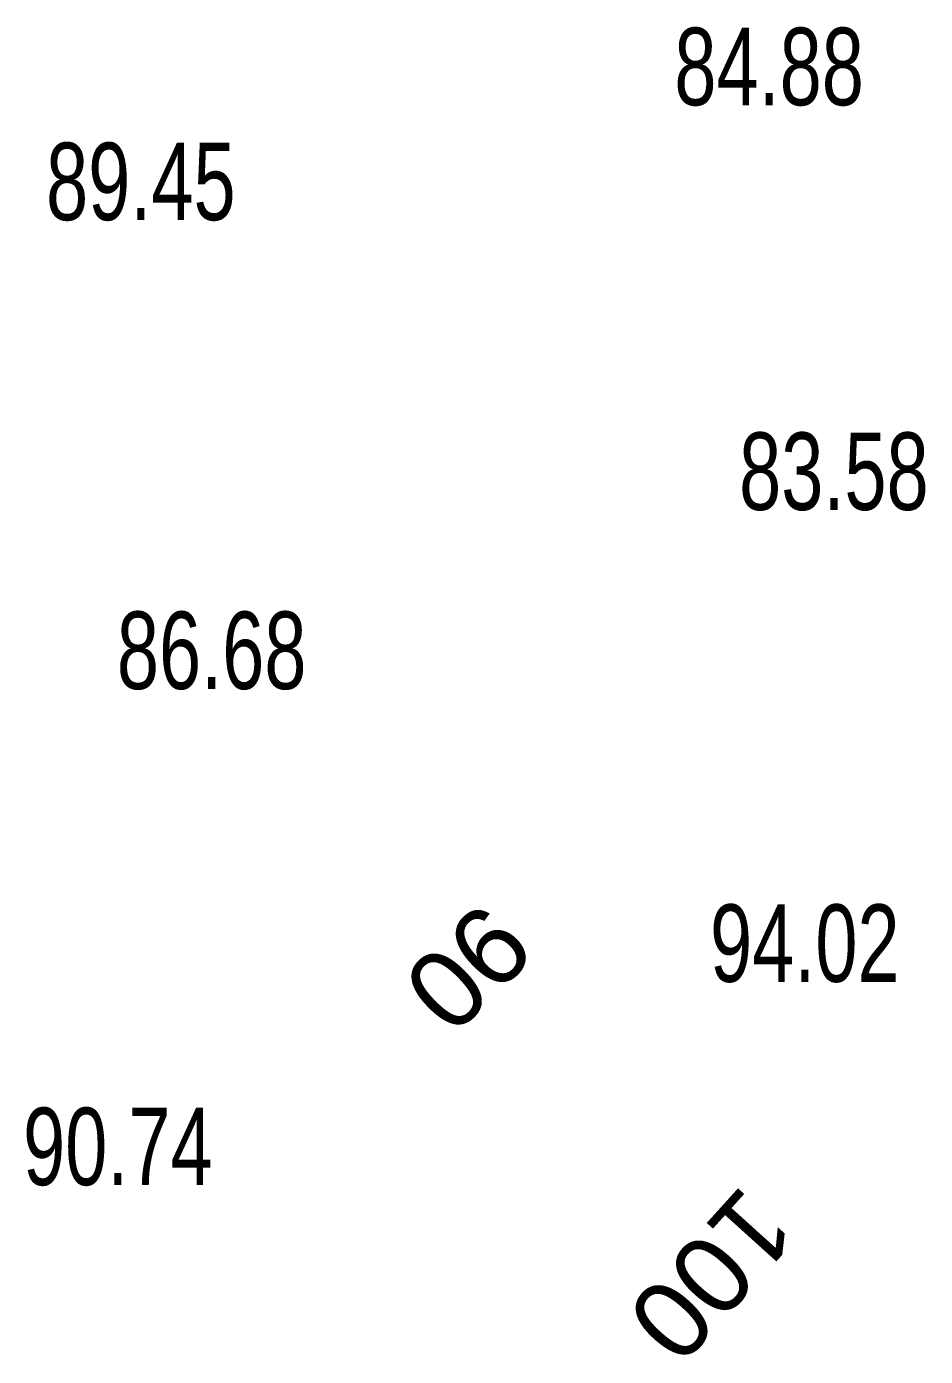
# Model space of a CAD drawing. Header units: metres. Extents: x 431006 to 434411, y 2469261 to 2473208.
# Drawn here: x 433135.5 to 433181.9, y 2471366 to 2471434.7 of the extents above; entities that cross this region are included whole.
import ezdxf
from ezdxf.enums import TextEntityAlignment as Align

# ---------------------------------------------------------------- set-up
doc = ezdxf.new("R2010")
doc.units = ezdxf.units.M
doc.header["$MEASUREMENT"] = 0
doc.layers.add('CAO DO', color=8, linetype='Continuous', lineweight=18)
doc.layers.add('MH_DongMuc', color=8, linetype='Continuous', lineweight=18)
doc.styles.get("Standard").update_dxf_attribs({"font": 'arial.ttf'})

msp = doc.modelspace()

# ---------------------------------------------------------------- texts
at = {"layer": 'CAO DO', "color": 8, "lineweight": 0, "width": 0.7}
for s, p in [('84.88', (433168.969, 2471430.625, 84.881)), ('89.45', (433136.531, 2471424.688, 89.445)), ('83.58', (433172.313, 2471409.719, 83.576)), ('86.68', (433140.188, 2471400.469, 86.682)), ('94.02', (433170.813, 2471385.344, 94.019)), ('90.74', (433135.344, 2471374.844, 90.738))]:
    msp.add_text(s, height=4, dxfattribs=at).set_placement(p)
at = {"layer": 'CAO DO', "color": 9, "lineweight": 0, "width": 0.7}
for s, p in [('84.88', (433168.969, 2471430.625, 84.881)), ('89.45', (433136.531, 2471424.688, 89.445)), ('83.58', (433172.313, 2471409.719, 83.576)), ('86.68', (433140.188, 2471400.469, 86.682)), ('94.02', (433170.813, 2471385.344, 94.019)), ('90.74', (433135.344, 2471374.844, 90.738))]:
    msp.add_text(s, height=4, dxfattribs=at).set_placement(p)
at = {"layer": 'MH_DongMuc', "color": 8, "lineweight": 0}
for s, rotation, p in [('90', 224.33022, (433158.313, 2471386.062, 90)), ('100', 227.90022, (433170.901, 2471370.195, 100))]:
    msp.add_text(s, height=4, rotation=rotation, dxfattribs=at).set_placement(p, align=Align.MIDDLE)
at = {"layer": 'MH_DongMuc', "color": 9, "lineweight": 0}
for s, rotation, p in [('90', 224.33022, (433158.313, 2471386.062, 90)), ('100', 227.90022, (433170.901, 2471370.195, 100))]:
    msp.add_text(s, height=4, rotation=rotation, dxfattribs=at).set_placement(p, align=Align.MIDDLE)

doc.saveas('drawing.dxf')
